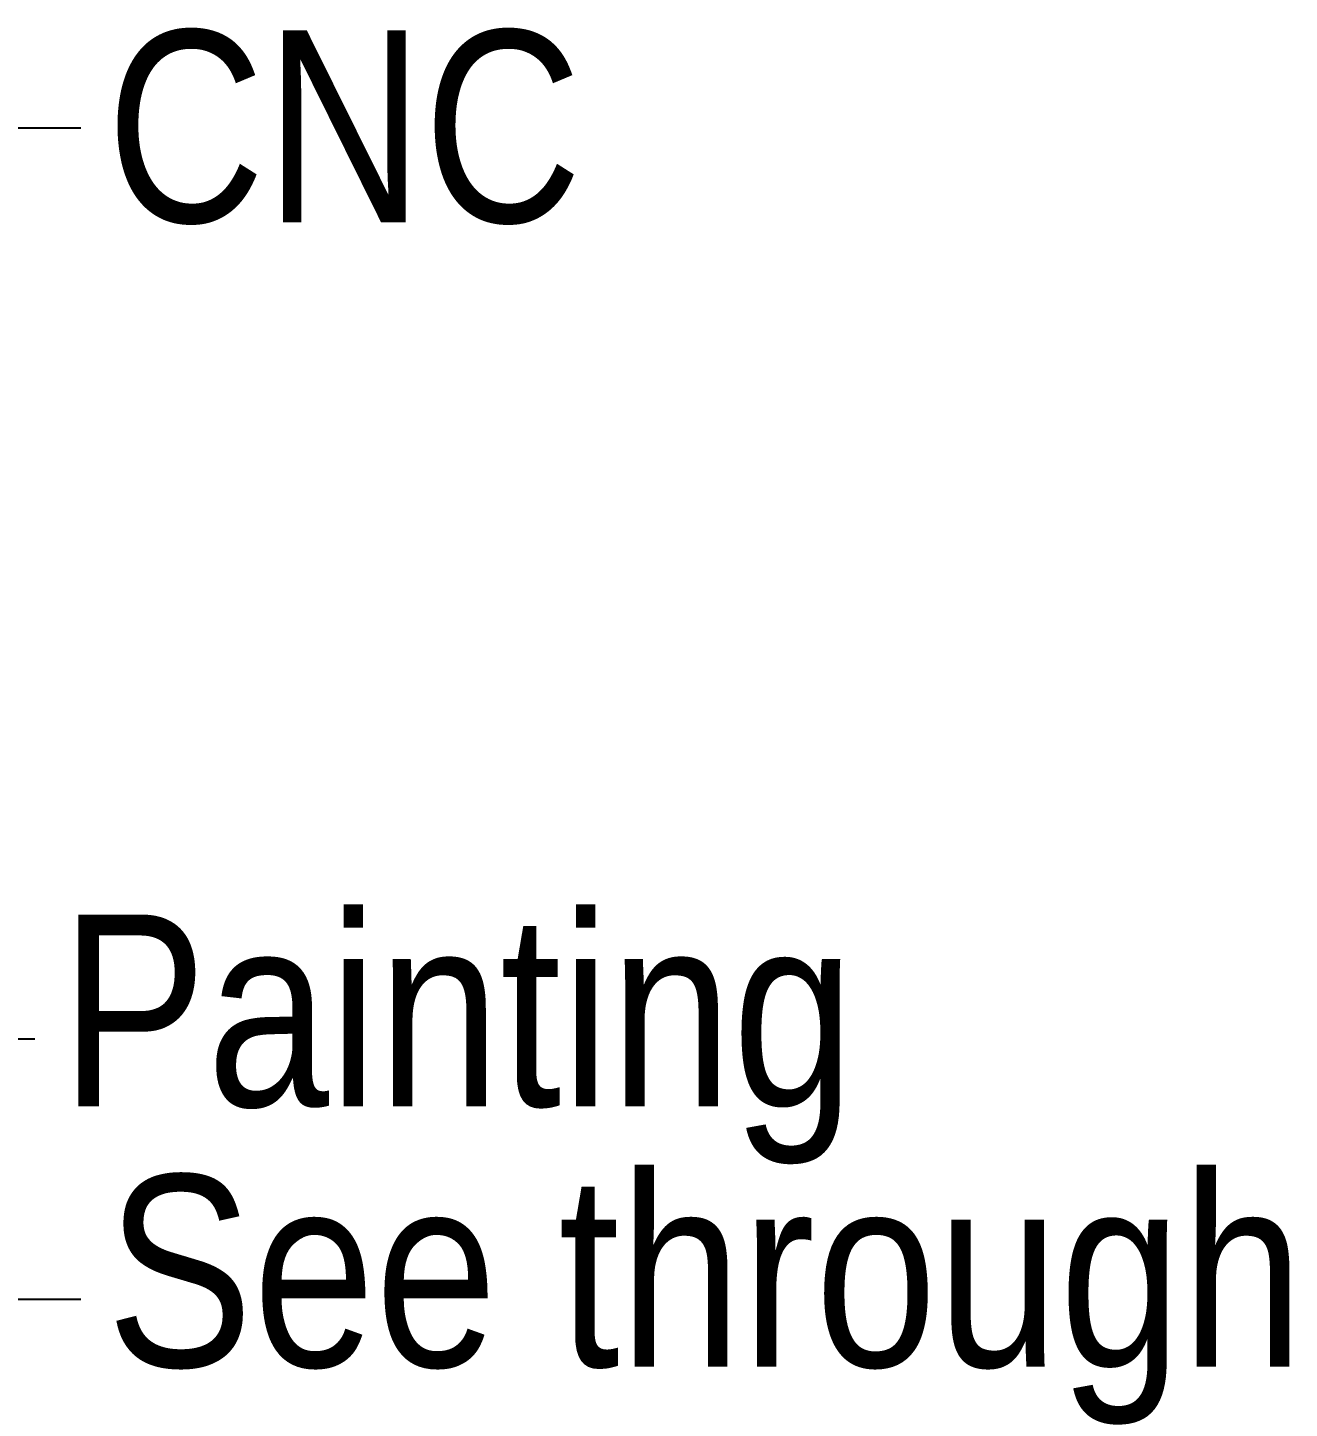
# Model space of a CAD drawing. Header units: millimetres. Extents: x 56222 to 3066687, y -650199 to -121287.
# Drawn here: x 140408.07 to 140427.8, y -185772.4 to -185750.81 of the extents above; entities that cross this region are included whole.
import ezdxf
from ezdxf import colors
from ezdxf.entities.mleader import LeaderData, LeaderLine
from ezdxf.math import Vec2, Vec3

# ---------------------------------------------------------------- set-up
doc = ezdxf.new("R2010")
doc.units = ezdxf.units.MM
doc.header["$MEASUREMENT"] = 0
doc.layers.add('Text', color=7, linetype='Continuous', lineweight=15)
doc.styles.add('style4', font='ARIALN.TTF')

msp = doc.modelspace()

# ---------------------------------------------------------------- leaders
at = {"layer": 'Text', "color": 1, "lineweight": 0, "ltscale": 20}
ml = msp.add_multileader_mtext('Standard', dxfattribs=at)
ml.set_content('CNC', color=1, style='style4')
ml.set_leader_properties()
ml.build(insert=Vec2(0, 0))
ml.multileader.update_dxf_attribs({"dogleg_length": 2.025, "arrow_head_size": 2})
ctx = ml.context
ctx.base_point, ctx.char_height, ctx.arrow_head_size, ctx.landing_gap_size, ctx.plane_origin = Vec3(140408.898, -185752.377), 3, 2, 0.4, Vec3(140341.863, -185752.377)
notes = []
notes.append((ctx, [(0, (1, 1, 0), (140406.874, -185752.377), (1, 0), 2.025, [(0, [(140395.796, -185752.377)], 0, [])])]))
ctx.mtext.insert = Vec3(140409.298, -185750.852)
ml = msp.add_multileader_mtext('Standard', dxfattribs=at)
ml.set_content('Painting', color=1, style='style4')
ml.set_leader_properties()
ml.build(insert=Vec2(0, 0))
ml.multileader.update_dxf_attribs({"dogleg_length": 2.025, "arrow_head_size": 2})
ctx = ml.context
ctx.base_point, ctx.char_height, ctx.arrow_head_size, ctx.landing_gap_size, ctx.plane_origin = Vec3(140408.178, -185766.621), 3, 2, 0.4, Vec3(140341.143, -185766.621)
notes.append((ctx, [(0, (1, 1, 0), (140406.154, -185766.621), (1, 0), 2.025, [(0, [(140399.439, -185766.621)], 0, [])])]))
ctx.mtext.insert = Vec3(140408.578, -185764.68)
ml = msp.add_multileader_mtext('Standard', dxfattribs=at)
ml.set_content('See through', color=1, style='style4')
ml.set_leader_properties()
ml.build(insert=Vec2(0, 0))
ml.multileader.update_dxf_attribs({"dogleg_length": 2.025, "arrow_head_size": 2})
ctx = ml.context
ctx.base_point, ctx.char_height, ctx.arrow_head_size, ctx.landing_gap_size, ctx.plane_origin = Vec3(140408.898, -185770.694), 3, 2, 0.4, Vec3(140341.863, -185770.694)
notes.append((ctx, [(0, (1, 1, 0), (140406.874, -185770.694), (1, 0), 2.025, [(0, [(140394.831, -185770.694)], 0, [])])]))
ctx.mtext.insert = Vec3(140409.298, -185768.753)
for ctx, leaders in notes:
    for number, flags, end, landing, length, lines in leaders:
        leader = LeaderData()
        leader.index, (leader.has_last_leader_line, leader.has_dogleg_vector, leader.attachment_direction) = number, flags
        leader.last_leader_point, leader.dogleg_vector, leader.dogleg_length = Vec3(end), Vec3(landing), length
        for number, points, colour, breaks in lines:
            line = LeaderLine()
            line.index, line.vertices, line.color, line.breaks = number, Vec3.list(points), colors.encode_raw_color(colour), breaks
            leader.lines.append(line)
        ctx.leaders.append(leader)

doc.saveas('drawing.dxf')
